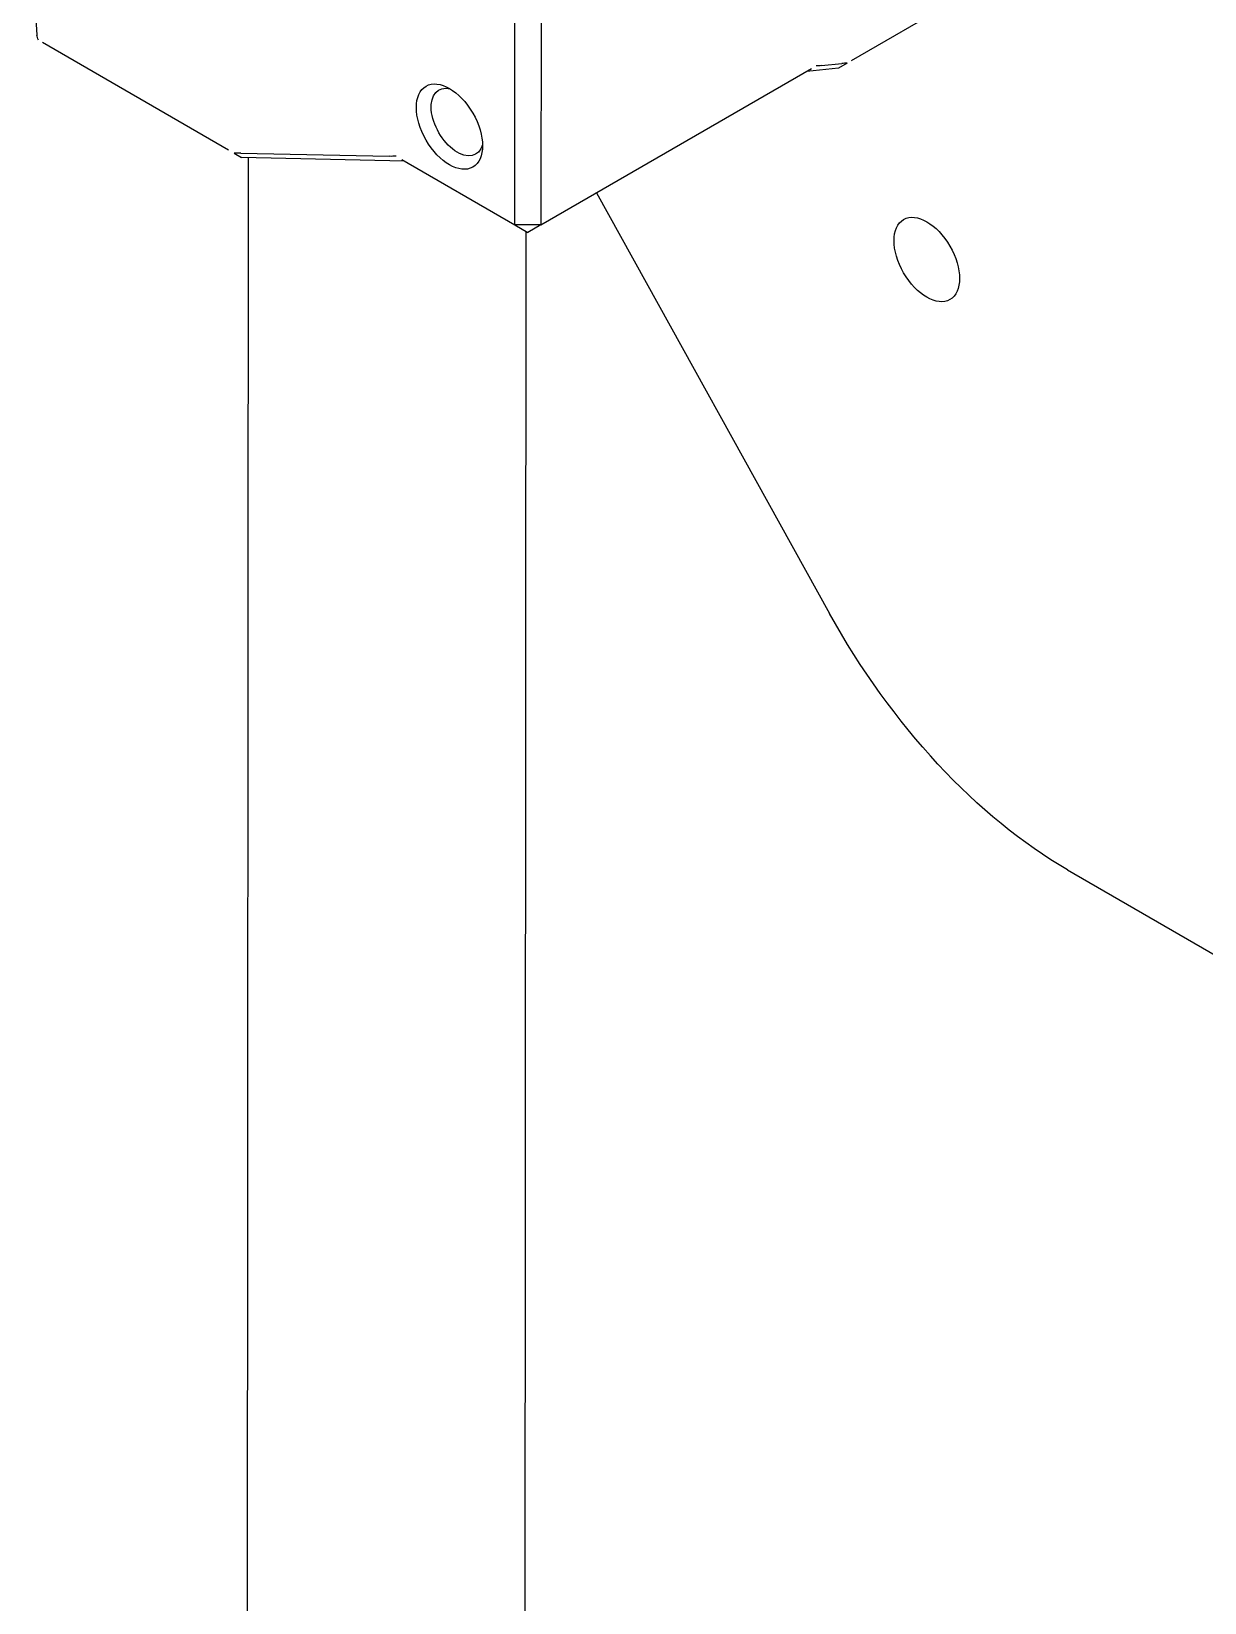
# Model space of a CAD drawing. Header units: millimetres. Extents: x 129 to 6329, y 33 to 3553.
# Drawn here: x 3383 to 3509.8, y 2395.9 to 2565.7 of the extents above; entities that cross this region are included whole.
import ezdxf

# ---------------------------------------------------------------- set-up
doc = ezdxf.new("R2010")
doc.units = ezdxf.units.MM
doc.layers.add('vistasIsometricas', color=255, linetype='Continuous')

msp = doc.modelspace()

# ---------------------------------------------------------------- linework, layer by layer
at = {"layer": 'vistasIsometricas', "extrusion": (1e-16, 0.816497, 0.57735)}
for p, q in [((3435.268, 2544.805), (3435.318, 2613.362)), ((3438.147, 2613.36), (3438.097, 2544.803)), ((3383.022, 2574.583), (3383.62, 2565.304)), ((3471.675, 2562.555), (3482.645, 2568.889)), ((3384.205, 2564.53), (3404.308, 2552.904)), ((3438.097, 2544.803), (3467.349, 2561.692)), ((3470.26, 2561.741), (3466.832, 2561.393)), ((3468.416, 2562.013), (3470.608, 2562.235)), ((3471.184, 2562.272), (3470.26, 2561.741)), ((3404.922, 2552.548), (3405.721, 2552.088)), ((3405.647, 2552.565), (3421.705, 2552.212)), ((3423.345, 2551.7), (3405.721, 2552.088)), ((3406.464, 2552.072), (3406.314, 2346.426)), ((3423.045, 2551.874), (3435.268, 2544.805)), ((3444.1, 2548.269), (3469.294, 2502.805)), ((3435.268, 2544.805), (3436.681, 2543.989)), ((3438.097, 2544.803), (3435.268, 2544.805)), ((3438.097, 2544.803), (3436.681, 2543.989)), ((3436.458, 2544.118), (3436.314, 2346.404)), ((3495.013, 2475.107), (3519.284, 2461.071))]:
    msp.add_line(p, q, dxfattribs=at)
at = {"layer": 'vistasIsometricas', "extrusion": (-1.94672e-16, -3.05221e-16, -1)}
msp.add_ellipse((3385.618, 2563.714), major_axis=(-1.915, 1.877), ratio=0.3042879, start_param=-0.701113, end_param=-0.3270282, dxfattribs=at)
at = {"layer": 'vistasIsometricas', "extrusion": (1.39694e-16, 4.05906e-16, -1)}
msp.add_ellipse((3468.765, 2562.507), major_axis=(1.999, 0.297), ratio=0.221162, start_param=1.7788079, end_param=2.0842405, dxfattribs=at)
at = {"layer": 'vistasIsometricas'}
for centre, major_axis, ratio, start_param, end_param in [((3470.26, 2561.741), (1.999, 0.297), 0.221162, 1.0573522, 1.3627848), ((3428.202, 2555.423), (-2.527, 4.377), 0.5773503, 1.5707963, 7.8539816), ((3405.721, 2552.088), (-2, 0.065), 0.237539, -1.5264267, -1.1523419), ((3479.793, 2541.063), (-2.5, 4.33), 0.5773503, 1.5707963, 7.8539816)]:
    msp.add_ellipse(centre, major_axis=major_axis, ratio=ratio, start_param=start_param, end_param=end_param, dxfattribs=at)
at = {"layer": 'vistasIsometricas', "extrusion": (1.75e-16, 4.33013e-17, -1)}
msp.add_ellipse((3429.06, 2555.919), major_axis=(-2, 3.464), ratio=0.5773503, start_param=2.6395161, end_param=6.7852619, dxfattribs=at)
at = {"layer": 'vistasIsometricas', "extrusion": (8.04895e-17, -5.99365e-16, -1)}
msp.add_ellipse((3421.632, 2552.689), major_axis=(-2, 0.065), ratio=0.237539, start_param=4.2939345, end_param=4.6680193, dxfattribs=at)
at = {"layer": 'vistasIsometricas', "extrusion": (1.75397e-16, -1.57387e-16, -1)}
msp.add_ellipse((3495.043, 2515.914), major_axis=(-25, 43.301), ratio=0.5773503, start_param=3.9278304, end_param=4.7428173, dxfattribs=at)

doc.saveas('drawing.dxf')
